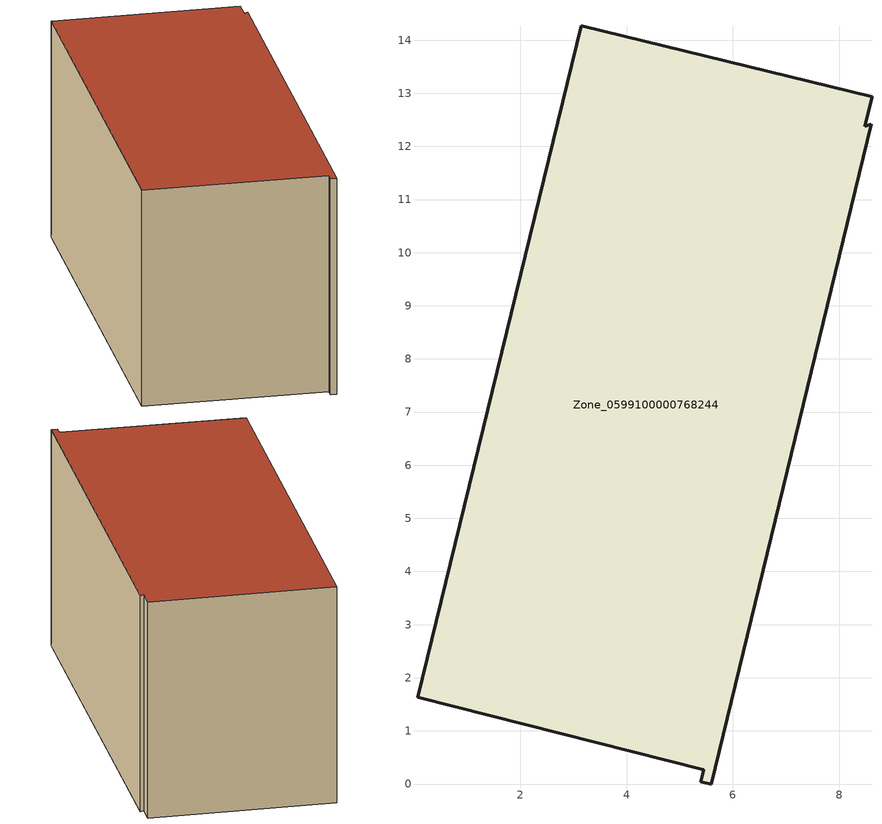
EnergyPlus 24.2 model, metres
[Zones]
Zone_0599100000768244
 floor ground (C_G): 8.62,12.94 8.48,12.38 8.61,12.41 5.59,0 5.39,0.05 5.45,0.27 0.07,1.63 3.15,14.27 z0
 wall outside (C_F): 8.61,12.41 8.48,12.38 8.62,12.94 3.15,14.27 0.07,1.63 5.45,0.27 5.39,0.05 5.59,0 8.61,12.41 z0:6.83
 roof outside (C_R): 8.48,12.38 8.62,12.94 3.15,14.27 0.07,1.63 5.45,0.27 5.39,0.05 5.59,0 8.61,12.41 z6.83
[BUILDING]
Pand.0599100000768244: North Axis=0; Terrain=City; Loads Convergence Tolerance Value=0.04; Temperature Convergence Tolerance Value=0.4; Solar Distribution=FullExterior; Maximum Number of Warmup Days=25; Minimum Number of Warmup Days=1
[Site:Location]
Rotterdam.The.Hague.AP_ZH_NLD Design_Conditions: Latitude=51.96; Longitude=4.45; Time Zone=1; Elevation=-4.5
[SITE:GROUNDTEMPERATURE:BUILDINGSURFACE]
18, 18, 18, 18, 18, 18, 18, 18, 18, 18, 18, 18
[MATERIAL] Thermal Absorptance=0.9; Solar Absorptance=0.7; Visible Absorptance=0.7
Name | Roughness | Thickness | Conductivity | Density | Specific Heat
G.TC.1946 | MediumSmooth | 0.15 | 1 | 540 | 1210
F.TC.1946 | Rough | 0.3 | 0.857143 | 1920 | 840
R.TC.1946 | MediumRough | 0.2 | 0.909091 | 1500 | 1000
[CONSTRUCTION]
C_G: G.TC.1946
C_F: F.TC.1946
C_R: R.TC.1946
[ZONE]
Zone_0599100000768244: Type=1; Multiplier=1; Ceiling Height=Autocalculate; Volume=Autocalculate; Floor Area=autocalculate; Part of Total Floor Area=Yes
[ZONEINFILTRATION:DESIGNFLOWRATE]
Infil_Zone_0599100000768244: Zone or ZoneList or Space or SpaceList=Zone_0599100000768244; Schedule=AlwaysOn; Design Flow Rate Calculation Method=Flow/Area; Flow Rate per Floor Area=0.003; Constant Term Coefficient=1; Temperature Term Coefficient=0; Velocity Term Coefficient=0; Velocity Squared Term Coefficient=0
[HVACTEMPLATE:ZONE:IDEALLOADSAIRSYSTEM]
Zone_0599100000768244: Maximum Heating Supply Air Temperature=50; Minimum Cooling Supply Air Temperature=13; Maximum Heating Supply Air Humidity Ratio=0.0156; Minimum Cooling Supply Air Humidity Ratio=0.0077; Heating Limit=NoLimit; Cooling Limit=NoLimit; Dehumidification Control Type=ConstantSensibleHeatRatio; Cooling Sensible Heat Ratio=0.7; Dehumidification Setpoint=60; Humidification Control Type=None; Humidification Setpoint=30; Outdoor Air Method=None; Outdoor Air Flow Rate per Person=0.00944; Outdoor Air Flow Rate per Zone Floor Area=0; Outdoor Air Flow Rate per Zone=0; Demand Controlled Ventilation Type=None; Outdoor Air Economizer Type=NoEconomizer; Heat Recovery Type=None; Sensible Heat Recovery Effectiveness=0.7; Latent Heat Recovery Effectiveness=0.65
[ZONECONTROL:THERMOSTAT]
ThermostatControl_Zone_0599100000768244: Zone or ZoneList=Zone_0599100000768244; Control Type Schedule=DualSetpointControlType; Control 1=Thermostat_Zone_0599100000768244; Temperature Difference Between Cutout And Setpoint=0
[THERMOSTATSETPOINT:DUALSETPOINT]
Thermostat_Zone_0599100000768244: Heating Setpoint Temperature Schedule=HeatingSetpoint_Zone_0599100000768244; Cooling Setpoint Temperature Schedule=CoolingSetpoint_Zone_0599100000768244
[SCHEDULE:COMPACT]
HeatingSetpoint_Zone_0599100000768244: Through: 12/31, For: AllDays, Until: 24:00, 21
CoolingSetpoint_Zone_0599100000768244: Through: 12/31, For: AllDays, Until: 24:00, 24
DualSetpointControlType: Through: 12/31, For: AllDays, Until: 24:00, 4
AlwaysOn: Through: 12/31, For: AllDays, Until: 24:00, 1
